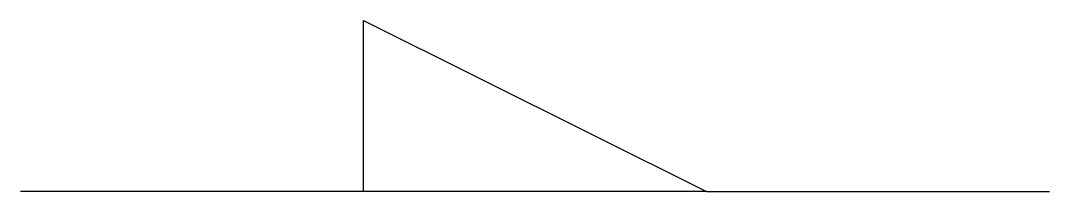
# Model space of a CAD drawing. Extents: x 2.78 to 10.72, y -3.44 to -2.12.
import ezdxf

# ---------------------------------------------------------------- set-up
doc = ezdxf.new("R2010")
doc.units = 0
doc.layers.add('DEFAULT_255_2_778', color=255, linetype='CONTINUOUS')

msp = doc.modelspace()

# ---------------------------------------------------------------- linework, layer by layer
at = {"layer": 'DEFAULT_255_2_778'}
for p, q in [((5.4238, -3.4395), (5.4238, -2.1166)), ((5.4238, -2.1166), (8.0696, -3.4395)), ((5.4238, -3.4396), (2.778, -3.4396)), ((8.0696, -3.4395), (5.4238, -3.4395)), ((8.0699, -3.4396), (10.7157, -3.4396))]:
    msp.add_line(p, q, dxfattribs=at)

doc.saveas('drawing.dxf')
